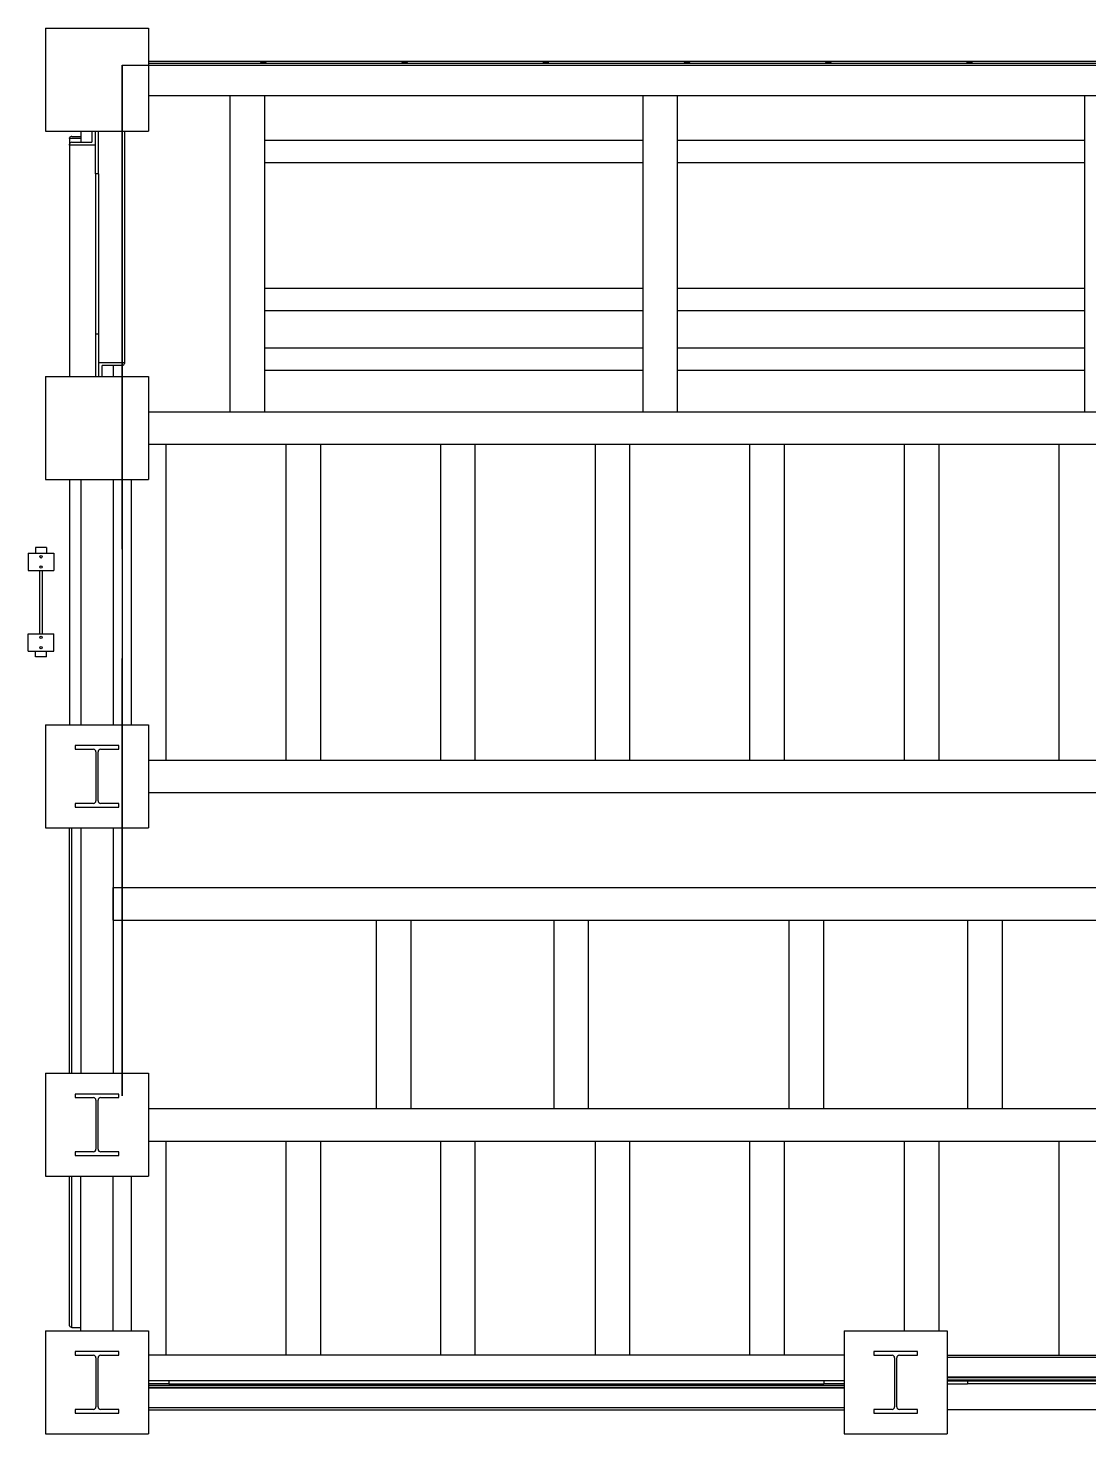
# Model space of a CAD drawing. Header units: inches. Extents: x -1490 to 2215, y -1057 to 1547.
# Drawn here: x -8.5 to 238.5, y -932.9 to -605.5 of the extents above; entities that cross this region are included whole.
import ezdxf

# ---------------------------------------------------------------- set-up
doc = ezdxf.new("R2010")
doc.units = ezdxf.units.IN
doc.header["$MEASUREMENT"] = 0

msp = doc.modelspace()

# ---------------------------------------------------------------- linework, layer by layer
at = {"color": 7, "linetype": 'Continuous', "lineweight": 25}
for p, q in [((-4.46, -605.54), (-4.46, -629.54)), ((-4.46, -605.54), (19.54, -605.54)), ((19.54, -605.54), (19.54, -629.54)), ((367.54, -613.31), (19.54, -613.31)), ((367.54, -613.75), (19.54, -613.75)), ((367.54, -621.34), (19.54, -621.34)), ((38.48, -621.34), (38.48, -694.87)), ((46.52, -621.34), (46.52, -694.87)), ((134.63, -621.34), (134.63, -694.87)), ((142.67, -621.34), (142.67, -694.87)), ((237.52, -621.34), (237.52, -694.87)), ((-4.46, -629.54), (19.54, -629.54)), ((1.17, -631.27), (1.17, -631.09)), ((3.75, -631.27), (1.17, -631.27)), ((1.17, -631.27), (1.17, -632.59)), ((1.67, -630.75), (3.75, -630.75)), ((3.75, -629.54), (3.75, -632.12)), ((6.42, -631.95), (6.42, -629.54)), ((7.17, -639.45), (7.17, -629.54)), ((7.92, -639.45), (7.92, -629.54)), ((13.92, -629.54), (13.92, -683.39)), ((134.63, -631.7), (46.52, -631.7)), ((237.52, -631.7), (142.67, -631.7)), ((1.17, -632.82), (1.17, -632.59)), ((7.17, -632.82), (1.17, -632.82)), ((1.17, -632.82), (1.17, -686.66)), ((1.67, -632.12), (6.23, -632.12)), ((134.63, -636.95), (46.52, -636.95)), ((237.52, -636.95), (142.67, -636.95)), ((7.17, -639.45), (7.17, -676.76)), ((7.92, -639.45), (7.17, -639.45)), ((7.92, -639.45), (7.92, -676.76)), ((134.63, -666.15), (46.52, -666.15)), ((237.52, -666.15), (142.67, -666.15)), ((134.63, -671.4), (46.52, -671.4)), ((237.52, -671.4), (142.67, -671.4)), ((7.17, -676.76), (7.92, -676.76)), ((7.17, -676.76), (7.17, -686.66)), ((7.92, -676.76), (7.92, -686.66)), ((134.63, -680.04), (46.52, -680.04)), ((237.52, -680.04), (142.67, -680.04)), ((7.92, -683.39), (13.92, -683.39)), ((13.42, -684.08), (8.85, -684.08)), ((11.34, -684.08), (11.34, -686.66)), ((13.92, -683.39), (13.92, -683.62)), ((-4.46, -686.66), (19.54, -686.66)), ((-4.46, -686.66), (-4.46, -710.66)), ((8.67, -684.26), (8.67, -686.66)), ((19.54, -686.66), (19.54, -710.66)), ((134.63, -685.29), (46.52, -685.29)), ((237.52, -685.29), (142.67, -685.29)), ((19.54, -694.87), (367.54, -694.87)), ((19.54, -702.46), (367.54, -702.46)), ((23.56, -702.46), (23.56, -775.99)), ((51.52, -702.46), (51.52, -775.99)), ((59.56, -702.46), (59.56, -775.99)), ((87.52, -702.46), (87.52, -775.99)), ((95.56, -702.46), (95.56, -775.99)), ((123.52, -702.46), (123.52, -775.99)), ((131.56, -702.46), (131.56, -775.99)), ((159.52, -702.46), (159.52, -775.99)), ((167.56, -702.46), (167.56, -775.99)), ((195.52, -702.46), (195.52, -775.99)), ((203.56, -702.46), (203.56, -775.99)), ((231.52, -702.46), (231.52, -775.99)), ((-4.46, -710.66), (19.54, -710.66)), ((1.17, -710.66), (1.17, -767.79)), ((3.75, -710.66), (3.75, -767.79)), ((11.34, -710.66), (11.34, -767.79)), ((15.52, -710.66), (15.52, -767.79)), ((-4.25, -726.47), (-6.75, -726.47)), ((-6.75, -726.47), (-6.75, -727.85)), ((-4.25, -726.47), (-4.25, -727.85)), ((-8.5, -727.85), (-2.5, -727.85)), ((-8.5, -727.85), (-8.5, -731.85)), ((-2.5, -727.85), (-2.5, -731.85)), ((-8.5, -731.85), (-2.5, -731.85)), ((-5.88, -731.85), (-5.88, -746.6)), ((-5.13, -746.6), (-5.13, -731.85)), ((-8.5, -750.6), (-8.5, -746.6)), ((-8.5, -746.6), (-2.5, -746.6)), ((-2.5, -750.6), (-2.5, -746.6)), ((-8.5, -750.6), (-2.5, -750.6)), ((-6.75, -751.98), (-6.75, -750.6)), ((-4.25, -751.98), (-6.75, -751.98)), ((-4.25, -751.98), (-4.25, -750.6)), ((-4.46, -767.79), (19.54, -767.79)), ((-4.46, -767.79), (-4.46, -791.79)), ((19.54, -767.79), (19.54, -791.79)), ((2.48, -772.63), (2.48, -773.49)), ((12.61, -772.63), (2.48, -772.63)), ((2.48, -773.49), (6.69, -773.49)), ((7.29, -774.09), (7.29, -785.49)), ((7.8, -785.49), (7.8, -774.09)), ((8.4, -773.49), (12.61, -773.49)), ((12.61, -773.49), (12.61, -772.63)), ((19.54, -775.99), (367.54, -775.99)), ((19.54, -783.58), (367.54, -783.58)), ((2.48, -786.09), (2.48, -786.94)), ((6.69, -786.09), (2.48, -786.09)), ((2.48, -786.94), (12.61, -786.94)), ((12.61, -786.09), (8.4, -786.09)), ((12.61, -786.94), (12.61, -786.09)), ((-4.46, -791.79), (19.54, -791.79)), ((1.17, -848.91), (1.17, -791.79)), ((1.67, -848.91), (1.67, -791.79)), ((3.75, -791.79), (3.75, -848.91)), ((11.34, -791.79), (11.34, -848.91)), ((11.34, -805.7), (375.75, -805.7)), ((11.34, -813.29), (11.34, -805.7)), ((11.34, -813.29), (375.75, -813.29)), ((72.57, -813.29), (72.57, -857.12)), ((80.61, -813.29), (80.61, -857.12)), ((113.9, -813.29), (113.9, -857.12)), ((121.94, -813.29), (121.94, -857.12)), ((168.66, -813.29), (168.66, -857.12)), ((176.71, -813.29), (176.71, -857.12)), ((210.28, -813.29), (210.28, -857.12)), ((218.32, -813.29), (218.32, -857.12)), ((-4.46, -848.91), (-4.46, -872.91)), ((-4.46, -848.91), (19.54, -848.91)), ((19.54, -848.91), (19.54, -872.91)), ((2.48, -853.76), (2.48, -854.61)), ((12.61, -853.76), (2.48, -853.76)), ((12.61, -854.61), (12.61, -853.76)), ((2.48, -854.61), (6.69, -854.61)), ((7.29, -855.21), (7.29, -866.61)), ((7.8, -866.61), (7.8, -855.21)), ((8.4, -854.61), (12.61, -854.61)), ((19.54, -857.12), (367.54, -857.12)), ((2.48, -867.21), (2.48, -868.07)), ((6.69, -867.21), (2.48, -867.21)), ((12.61, -867.21), (8.4, -867.21)), ((12.61, -868.07), (12.61, -867.21)), ((19.54, -864.71), (367.54, -864.71)), ((23.56, -864.71), (23.56, -914.54)), ((51.52, -864.71), (51.52, -914.54)), ((59.56, -864.71), (59.56, -914.54)), ((87.52, -864.71), (87.52, -914.54)), ((95.56, -864.71), (95.56, -914.54)), ((123.52, -864.71), (123.52, -914.54)), ((131.56, -864.71), (131.56, -914.54)), ((159.52, -864.71), (159.52, -914.54)), ((167.56, -864.71), (167.56, -914.54)), ((195.52, -864.71), (195.52, -908.91)), ((203.56, -864.71), (203.56, -908.91)), ((231.52, -864.71), (231.52, -914.54)), ((2.48, -868.07), (12.61, -868.07)), ((-4.46, -872.91), (19.54, -872.91)), ((1.17, -907.72), (1.17, -872.91)), ((1.67, -908.1), (1.67, -872.91)), ((3.75, -908.91), (3.75, -872.91)), ((11.34, -908.91), (11.34, -872.91)), ((15.52, -872.91), (15.52, -908.91)), ((-4.46, -908.91), (-4.46, -932.91)), ((-4.46, -908.91), (19.54, -908.91)), ((1.67, -908.1), (3.75, -908.1)), ((19.54, -908.91), (19.54, -932.91)), ((181.54, -908.91), (181.54, -932.91)), ((181.54, -908.91), (205.54, -908.91)), ((205.54, -908.91), (205.54, -932.91)), ((2.48, -913.76), (2.48, -914.61)), ((12.61, -913.76), (2.48, -913.76)), ((2.48, -914.61), (6.69, -914.61)), ((7.29, -915.21), (7.29, -926.61)), ((7.8, -926.61), (7.8, -915.21)), ((8.4, -914.61), (12.61, -914.61)), ((12.61, -914.61), (12.61, -913.76)), ((181.54, -914.54), (19.54, -914.54)), ((188.48, -913.76), (188.48, -914.61)), ((198.61, -913.76), (188.48, -913.76)), ((188.48, -914.61), (192.69, -914.61)), ((193.29, -915.21), (193.29, -926.61)), ((193.8, -926.61), (193.8, -915.21)), ((194.4, -914.61), (198.61, -914.61)), ((198.61, -914.61), (198.61, -913.76)), ((205.54, -914.54), (367.54, -914.54)), ((205.54, -915.04), (367.54, -915.04)), ((205.54, -919.6), (367.54, -919.6)), ((205.54, -919.79), (367.54, -919.79)), ((24.3, -920.54), (19.54, -920.54)), ((24.3, -921.29), (19.54, -921.29)), ((19.54, -921.54), (181.54, -921.54)), ((19.54, -922.04), (181.54, -922.04)), ((19.54, -922.22), (181.54, -922.22)), ((176.79, -920.54), (24.3, -920.54)), ((24.3, -920.54), (24.3, -921.29)), ((24.3, -921.29), (176.79, -921.29)), ((176.79, -920.54), (176.79, -921.29)), ((181.54, -920.54), (176.79, -920.54)), ((181.54, -921.29), (176.79, -921.29)), ((205.54, -920.29), (367.54, -920.29)), ((205.54, -920.54), (210.3, -920.54)), ((205.54, -921.29), (210.3, -921.29)), ((210.3, -920.54), (362.79, -920.54)), ((210.3, -920.54), (210.3, -921.29)), ((362.79, -921.29), (210.3, -921.29)), ((2.48, -927.21), (2.48, -928.07)), ((6.69, -927.21), (2.48, -927.21)), ((2.48, -928.07), (12.61, -928.07)), ((12.61, -927.21), (8.4, -927.21)), ((12.61, -928.07), (12.61, -927.21)), ((19.54, -926.79), (181.54, -926.79)), ((19.54, -927.29), (181.54, -927.29)), ((192.69, -927.21), (188.48, -927.21)), ((188.48, -927.21), (188.48, -928.07)), ((188.48, -928.07), (198.61, -928.07)), ((198.61, -927.21), (194.4, -927.21)), ((198.61, -928.07), (198.61, -927.21)), ((367.54, -927.29), (205.54, -927.29)), ((-4.46, -932.91), (19.54, -932.91)), ((181.54, -932.91), (205.54, -932.91))]:
    msp.add_line(p, q, dxfattribs=at)
at = {"color": 7, "linetype": 'Continuous'}
for p, q in [((13.4, -614.14), (13.4, -726.87)), ((13.4, -614.14), (375.27, -614.14)), ((13.4, -726.87), (13.4, -614.14)), ((13.4, -614.14), (375.27, -614.14)), ((13.4, -726.87), (13.4, -752.37)), ((13.4, -752.37), (13.4, -854.15)), ((13.4, -854.15), (13.4, -752.37))]:
    msp.add_line(p, q, dxfattribs=at)
at = {"color": 7, "linetype": 'Continuous', "lineweight": 25}
for centre in [(-5.5, -728.66), (-5.5, -731.04), (-5.5, -747.41), (-5.5, -749.79)]:
    msp.add_circle(centre, 0.281, dxfattribs=at)
for centre, radius, start, end in [((46.29, -614.14), 0.83, 28.5891, 151.4109), ((46.29, -614.14), 0.69, 35.1428, 144.8572), ((79.18, -614.14), 0.83, 28.5891, 151.4109), ((79.18, -614.14), 0.69, 35.1428, 144.8572), ((112.07, -614.14), 0.83, 28.5891, 151.4109), ((112.07, -614.14), 0.69, 35.1428, 144.8572), ((144.96, -614.14), 0.83, 28.5891, 151.4109), ((144.96, -614.14), 0.69, 35.1428, 144.8572), ((177.84, -614.14), 0.83, 28.5891, 151.4109), ((177.84, -614.14), 0.69, 35.1428, 144.8572), ((210.73, -614.14), 0.83, 28.5891, 151.4109), ((210.73, -614.14), 0.69, 35.1428, 144.8572), ((1.6, -631.19), 0.449, 82.0999, 167.6327), ((1.65, -632.6), 0.484, 88.0811, 177.7595), ((6.24, -631.94), 0.181, 267.9958, 357.8447), ((8.85, -684.26), 0.181, 87.9958, 177.8447), ((13.43, -683.6), 0.484, 268.0811, 357.7595), ((6.69, -774.09), 0.6, 0, 90), ((8.4, -774.09), 0.6, 90, 180), ((6.69, -785.49), 0.6, 270, 0), ((8.4, -785.49), 0.6, 180, 270), ((6.69, -855.21), 0.6, 0, 90), ((8.4, -855.21), 0.6, 90, 180), ((6.69, -866.61), 0.6, 270, 0), ((8.4, -866.61), 0.6, 180, 270), ((1.61, -907.65), 0.454, 189.638, 276.6394), ((6.69, -915.21), 0.6, 0, 90), ((8.4, -915.21), 0.6, 90, 180), ((192.69, -915.21), 0.6, 0, 90), ((194.4, -915.21), 0.6, 90, 180), ((6.69, -926.61), 0.6, 270, 0), ((8.4, -926.61), 0.6, 180, 270), ((192.69, -926.61), 0.6, 270, 0), ((194.4, -926.61), 0.6, 180, 270)]:
    msp.add_arc(centre, radius, start, end, dxfattribs=at)

doc.saveas('drawing.dxf')
